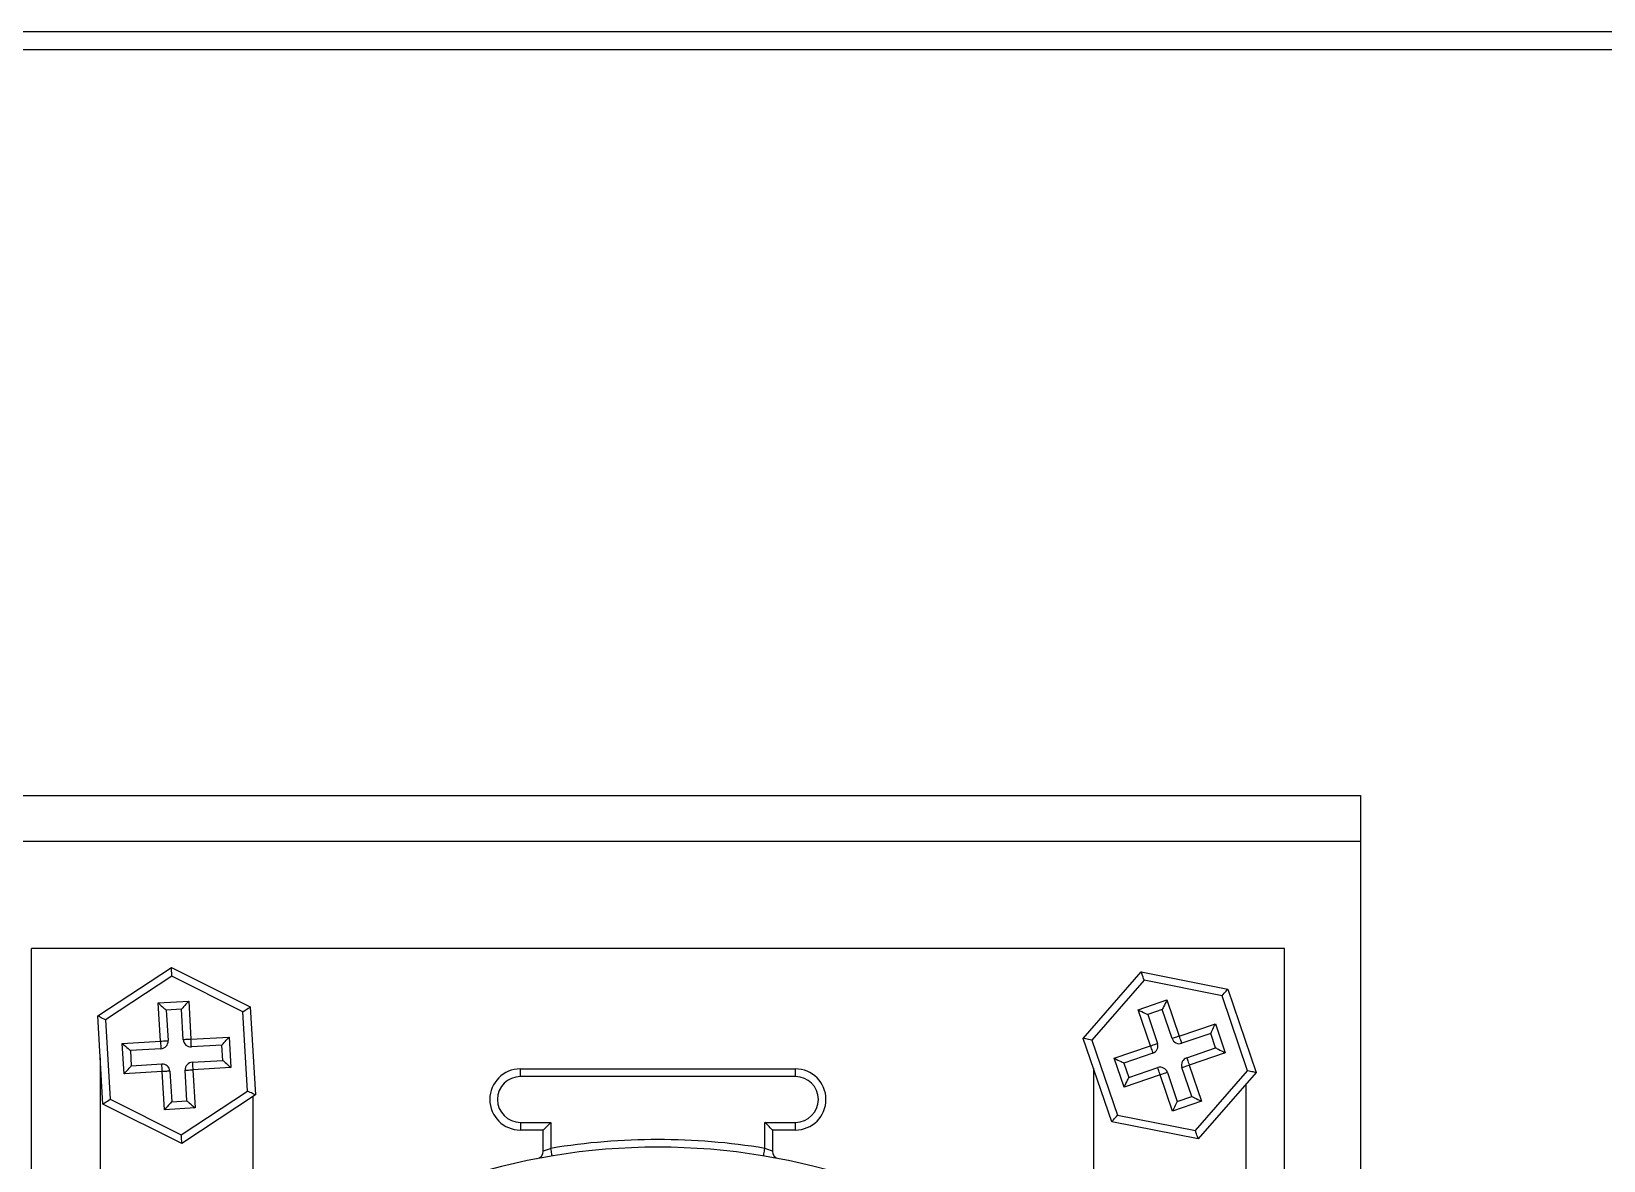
# Model space of a CAD drawing. Header units: millimetres. Extents: x 4754612 to 5801174, y 2368242 to 2777223.
# Drawn here: x 4950218.8 to 4950292.3, y 2426540.7 to 2426593.4 of the extents above; entities that cross this region are included whole.
import ezdxf

# ---------------------------------------------------------------- set-up
doc = ezdxf.new("R2010")
doc.units = ezdxf.units.MM
doc.header["$LTSCALE"] = 1000
doc.layers.add('(주)하나기공-LEADER', color=7, linetype='Continuous')

msp = doc.modelspace()

# ---------------------------------------------------------------- linework, layer by layer
at = {"layer": '(주)하나기공-LEADER', "color": 8, "linetype": 'ByBlock', "lineweight": -2}
for p, q in [((4950280.925, 2426555.583), (4950088.068, 2426555.583)), ((4950218.797, 2426539.868), (4950218.797, 2426550.583)), ((4950277.368, 2426550.583), (4950218.797, 2426550.583)), ((4950277.368, 2426539.868), (4950277.368, 2426550.583)), ((4950221.895, 2426547.429), (4950225.337, 2426549.699)), ((4950225.337, 2426549.699), (4950229.025, 2426547.853)), ((4950225.362, 2426549.288), (4950222.264, 2426547.244)), ((4950228.681, 2426547.626), (4950225.362, 2426549.288)), ((4950267.965, 2426546.383), (4950270.681, 2426549.486)), ((4950270.814, 2426549.096), (4950268.37, 2426546.303)), ((4950270.681, 2426549.486), (4950274.726, 2426548.686)), ((4950274.455, 2426548.376), (4950270.814, 2426549.096)), ((4950270.528, 2426547.719), (4950271.881, 2426548.179)), ((4950271.881, 2426548.179), (4950272.457, 2426546.489)), ((4950275.652, 2426544.863), (4950274.455, 2426548.376)), ((4950274.726, 2426548.686), (4950276.056, 2426544.783)), ((4950222.14, 2426543.312), (4950221.895, 2426547.429)), ((4950224.721, 2426548.036), (4950226.147, 2426548.121)), ((4950224.827, 2426546.253), (4950224.721, 2426548.036)), ((4950225.812, 2426547.743), (4950225.099, 2426547.701)), ((4950225.099, 2426547.701), (4950225.183, 2426546.275)), ((4950225.896, 2426546.317), (4950225.812, 2426547.743)), ((4950226.147, 2426548.121), (4950226.253, 2426546.338)), ((4950228.901, 2426543.921), (4950228.681, 2426547.626)), ((4950229.025, 2426547.853), (4950229.27, 2426543.736)), ((4950271.104, 2426546.028), (4950270.528, 2426547.719)), ((4950271.658, 2426547.726), (4950270.982, 2426547.496)), ((4950270.982, 2426547.496), (4950271.442, 2426546.144)), ((4950272.119, 2426546.374), (4950271.658, 2426547.726)), ((4950222.264, 2426547.244), (4950222.484, 2426543.539)), ((4950272.457, 2426546.489), (4950274.147, 2426547.065)), ((4950274.147, 2426547.065), (4950274.608, 2426545.713)), ((4950223.044, 2426546.147), (4950224.827, 2426546.253)), ((4950223.129, 2426544.721), (4950223.044, 2426546.147)), ((4950226.253, 2426546.338), (4950228.035, 2426546.444)), ((4950227.7, 2426546.066), (4950226.274, 2426545.982)), ((4950227.743, 2426545.353), (4950227.7, 2426546.066)), ((4950228.035, 2426546.444), (4950228.12, 2426545.018)), ((4950269.295, 2426542.479), (4950267.965, 2426546.383)), ((4950268.37, 2426546.303), (4950269.567, 2426542.789)), ((4950269.414, 2426545.452), (4950271.104, 2426546.028)), ((4950273.924, 2426546.612), (4950272.572, 2426546.151)), ((4950274.154, 2426545.936), (4950273.924, 2426546.612)), ((4950222.011, 2426545.477), (4950222.011, 2426539.868)), ((4950224.848, 2426545.897), (4950223.422, 2426545.812)), ((4950223.422, 2426545.812), (4950223.464, 2426545.099)), ((4950226.317, 2426545.269), (4950227.743, 2426545.353)), ((4950269.875, 2426544.1), (4950269.414, 2426545.452)), ((4950271.22, 2426545.69), (4950269.867, 2426545.23)), ((4950269.867, 2426545.23), (4950270.098, 2426544.553)), ((4950272.802, 2426545.475), (4950274.154, 2426545.936)), ((4950274.608, 2426545.713), (4950272.917, 2426545.137)), ((4950224.912, 2426544.827), (4950223.129, 2426544.721)), ((4950223.464, 2426545.099), (4950224.89, 2426545.184)), ((4950225.018, 2426543.045), (4950224.912, 2426544.827)), ((4950225.268, 2426544.848), (4950225.353, 2426543.422)), ((4950226.066, 2426543.465), (4950225.981, 2426544.891)), ((4950228.12, 2426545.018), (4950226.338, 2426544.912)), ((4950226.338, 2426544.912), (4950226.444, 2426543.13)), ((4950241.654, 2426544.599), (4950241.654, 2426544.956)), ((4950241.654, 2426544.956), (4950254.511, 2426544.956)), ((4950254.511, 2426544.599), (4950241.654, 2426544.599)), ((4950254.511, 2426544.599), (4950254.511, 2426544.956)), ((4950268.439, 2426544.991), (4950268.439, 2426539.868)), ((4950271.565, 2426544.676), (4950269.875, 2426544.1)), ((4950270.098, 2426544.553), (4950271.45, 2426545.014)), ((4950272.141, 2426542.986), (4950271.565, 2426544.676)), ((4950271.903, 2426544.791), (4950272.364, 2426543.439)), ((4950273.04, 2426543.67), (4950272.579, 2426545.022)), ((4950272.917, 2426545.137), (4950273.493, 2426543.447)), ((4950273.208, 2426542.07), (4950275.652, 2426544.863)), ((4950276.056, 2426544.783), (4950273.341, 2426541.679)), ((4950225.803, 2426541.878), (4950228.901, 2426543.921)), ((4950229.27, 2426543.736), (4950225.827, 2426541.466)), ((4950275.582, 2426539.868), (4950275.582, 2426544.241)), ((4950225.827, 2426541.466), (4950222.14, 2426543.312)), ((4950222.484, 2426543.539), (4950225.803, 2426541.878)), ((4950226.444, 2426543.13), (4950225.018, 2426543.045)), ((4950225.353, 2426543.422), (4950226.066, 2426543.465)), ((4950229.154, 2426539.868), (4950229.154, 2426543.66)), ((4950273.493, 2426543.447), (4950272.141, 2426542.986)), ((4950272.364, 2426543.439), (4950273.04, 2426543.67)), ((4950241.654, 2426542.456), (4950243.082, 2426542.456)), ((4950241.654, 2426542.456), (4950241.654, 2426542.099)), ((4950243.082, 2426542.456), (4950242.725, 2426542.099)), ((4950243.082, 2426542.456), (4950243.082, 2426541.24)), ((4950253.082, 2426541.24), (4950253.082, 2426542.456)), ((4950253.082, 2426542.456), (4950254.511, 2426542.456)), ((4950254.511, 2426542.099), (4950254.511, 2426542.456)), ((4950273.341, 2426541.679), (4950269.295, 2426542.479)), ((4950269.567, 2426542.789), (4950273.208, 2426542.07)), ((4950242.725, 2426542.099), (4950241.654, 2426542.099)), ((4950242.725, 2426541.111), (4950242.725, 2426542.099)), ((4950253.439, 2426542.099), (4950253.439, 2426541.111)), ((4950254.511, 2426542.099), (4950253.439, 2426542.099))]:
    msp.add_line(p, q, dxfattribs=at)
at = {"layer": '(주)하나기공-LEADER', "color": 4}
msp.add_lwpolyline([(4950364.925, 2426592.583), (4950065.782, 2426592.583), (4950065.782, 2426593.44), (4950065.782, 2426593.44), (4950364.925, 2426593.44)], dxfattribs=at)
at = {"layer": '(주)하나기공-LEADER', "color": 8, "linetype": 'ByBlock', "lineweight": -2}
msp.add_lwpolyline([(4950280.925, 2426452.726), (4950088.068, 2426452.726), (4950088.068, 2426555.583), (4950088.068, 2426557.726), (4950280.925, 2426557.726), (4950280.925, 2426555.583)], close=True, dxfattribs=at)
for points in [[(4950225.362, 2426549.288), (4950225.357, 2426549.368), (4950225.353, 2426549.445), (4950225.348, 2426549.516), (4950225.345, 2426549.579), (4950225.342, 2426549.63), (4950225.339, 2426549.668), (4950225.338, 2426549.691), (4950225.337, 2426549.699)], [(4950270.814, 2426549.096), (4950270.788, 2426549.172), (4950270.763, 2426549.245), (4950270.74, 2426549.313), (4950270.72, 2426549.372), (4950270.703, 2426549.42), (4950270.691, 2426549.457), (4950270.683, 2426549.479), (4950270.681, 2426549.486)], [(4950271.881, 2426548.179), (4950271.837, 2426548.091), (4950271.795, 2426548.006), (4950271.757, 2426547.928), (4950271.723, 2426547.859), (4950271.695, 2426547.803), (4950271.675, 2426547.761), (4950271.662, 2426547.735), (4950271.658, 2426547.726)], [(4950274.455, 2426548.376), (4950274.508, 2426548.437), (4950274.559, 2426548.495), (4950274.606, 2426548.548), (4950274.647, 2426548.595), (4950274.681, 2426548.634), (4950274.706, 2426548.663), (4950274.721, 2426548.68), (4950274.726, 2426548.686)], [(4950222.264, 2426547.244), (4950222.192, 2426547.28), (4950222.122, 2426547.315), (4950222.059, 2426547.347), (4950222.003, 2426547.375), (4950221.957, 2426547.398), (4950221.923, 2426547.415), (4950221.902, 2426547.425), (4950221.895, 2426547.429)], [(4950224.721, 2426548.036), (4950224.795, 2426547.97), (4950224.865, 2426547.908), (4950224.931, 2426547.85), (4950224.988, 2426547.799), (4950225.035, 2426547.757), (4950225.07, 2426547.726), (4950225.091, 2426547.707), (4950225.099, 2426547.701)], [(4950226.147, 2426548.121), (4950226.081, 2426548.047), (4950226.019, 2426547.976), (4950225.961, 2426547.911), (4950225.91, 2426547.854), (4950225.868, 2426547.807), (4950225.837, 2426547.772), (4950225.818, 2426547.75), (4950225.812, 2426547.743)], [(4950228.681, 2426547.626), (4950228.748, 2426547.67), (4950228.812, 2426547.713), (4950228.872, 2426547.752), (4950228.924, 2426547.787), (4950228.967, 2426547.815), (4950228.999, 2426547.836), (4950229.018, 2426547.849), (4950229.025, 2426547.853)], [(4950270.528, 2426547.719), (4950270.617, 2426547.675), (4950270.702, 2426547.633), (4950270.78, 2426547.595), (4950270.849, 2426547.561), (4950270.905, 2426547.533), (4950270.947, 2426547.513), (4950270.973, 2426547.5), (4950270.982, 2426547.496)], [(4950273.924, 2426546.612), (4950273.928, 2426546.621), (4950273.941, 2426546.646), (4950273.962, 2426546.688), (4950273.989, 2426546.745), (4950274.023, 2426546.813), (4950274.062, 2426546.892), (4950274.103, 2426546.977), (4950274.147, 2426547.065)], [(4950223.044, 2426546.147), (4950223.118, 2426546.082), (4950223.189, 2426546.019), (4950223.254, 2426545.961), (4950223.311, 2426545.91), (4950223.358, 2426545.868), (4950223.393, 2426545.837), (4950223.415, 2426545.818), (4950223.422, 2426545.812)], [(4950224.827, 2426546.253), (4950224.896, 2426546.257), (4950224.963, 2426546.261), (4950225.025, 2426546.265), (4950225.079, 2426546.268), (4950225.123, 2426546.271), (4950225.156, 2426546.273), (4950225.177, 2426546.274), (4950225.183, 2426546.275)], [(4950224.827, 2426546.253), (4950224.831, 2426546.184), (4950224.835, 2426546.117), (4950224.839, 2426546.055), (4950224.842, 2426546.001), (4950224.845, 2426545.957), (4950224.846, 2426545.924), (4950224.848, 2426545.904), (4950224.848, 2426545.897)], [(4950226.253, 2426546.338), (4950226.183, 2426546.334), (4950226.116, 2426546.33), (4950226.055, 2426546.326), (4950226.001, 2426546.323), (4950225.956, 2426546.32), (4950225.924, 2426546.319), (4950225.903, 2426546.317), (4950225.896, 2426546.317)], [(4950226.274, 2426545.982), (4950226.274, 2426545.988), (4950226.273, 2426546.009), (4950226.271, 2426546.042), (4950226.268, 2426546.086), (4950226.265, 2426546.14), (4950226.261, 2426546.202), (4950226.257, 2426546.269), (4950226.253, 2426546.338)], [(4950227.7, 2426546.066), (4950227.707, 2426546.074), (4950227.726, 2426546.095), (4950227.757, 2426546.13), (4950227.798, 2426546.177), (4950227.849, 2426546.234), (4950227.907, 2426546.3), (4950227.97, 2426546.37), (4950228.035, 2426546.444)], [(4950268.37, 2426546.303), (4950268.291, 2426546.318), (4950268.215, 2426546.333), (4950268.145, 2426546.347), (4950268.084, 2426546.359), (4950268.033, 2426546.369), (4950267.996, 2426546.376), (4950267.973, 2426546.381), (4950267.965, 2426546.383)], [(4950271.104, 2426546.028), (4950271.17, 2426546.051), (4950271.234, 2426546.073), (4950271.292, 2426546.092), (4950271.343, 2426546.11), (4950271.385, 2426546.124), (4950271.417, 2426546.135), (4950271.436, 2426546.141), (4950271.442, 2426546.144)], [(4950271.104, 2426546.028), (4950271.127, 2426545.962), (4950271.148, 2426545.899), (4950271.168, 2426545.841), (4950271.186, 2426545.789), (4950271.2, 2426545.747), (4950271.211, 2426545.716), (4950271.217, 2426545.697), (4950271.22, 2426545.69)], [(4950272.457, 2426546.489), (4950272.391, 2426546.467), (4950272.327, 2426546.445), (4950272.269, 2426546.425), (4950272.218, 2426546.408), (4950272.176, 2426546.393), (4950272.144, 2426546.383), (4950272.125, 2426546.376), (4950272.119, 2426546.374)], [(4950272.572, 2426546.151), (4950272.57, 2426546.158), (4950272.563, 2426546.177), (4950272.552, 2426546.208), (4950272.538, 2426546.25), (4950272.521, 2426546.301), (4950272.501, 2426546.36), (4950272.479, 2426546.423), (4950272.457, 2426546.489)], [(4950226.317, 2426545.269), (4950226.317, 2426545.262), (4950226.318, 2426545.241), (4950226.32, 2426545.209), (4950226.323, 2426545.164), (4950226.326, 2426545.11), (4950226.33, 2426545.049), (4950226.334, 2426544.982), (4950226.338, 2426544.912)], [(4950227.743, 2426545.353), (4950227.75, 2426545.347), (4950227.771, 2426545.328), (4950227.806, 2426545.297), (4950227.853, 2426545.255), (4950227.91, 2426545.204), (4950227.976, 2426545.146), (4950228.047, 2426545.084), (4950228.12, 2426545.018)], [(4950269.414, 2426545.452), (4950269.503, 2426545.409), (4950269.588, 2426545.367), (4950269.666, 2426545.329), (4950269.735, 2426545.295), (4950269.791, 2426545.267), (4950269.833, 2426545.247), (4950269.859, 2426545.234), (4950269.867, 2426545.23)], [(4950272.802, 2426545.475), (4950272.804, 2426545.469), (4950272.811, 2426545.449), (4950272.822, 2426545.418), (4950272.836, 2426545.376), (4950272.853, 2426545.325), (4950272.873, 2426545.266), (4950272.895, 2426545.203), (4950272.917, 2426545.137)], [(4950274.154, 2426545.936), (4950274.163, 2426545.932), (4950274.189, 2426545.919), (4950274.231, 2426545.898), (4950274.287, 2426545.871), (4950274.356, 2426545.837), (4950274.434, 2426545.798), (4950274.519, 2426545.756), (4950274.608, 2426545.713)], [(4950223.129, 2426544.721), (4950223.195, 2426544.795), (4950223.257, 2426544.866), (4950223.315, 2426544.931), (4950223.366, 2426544.988), (4950223.408, 2426545.035), (4950223.439, 2426545.07), (4950223.458, 2426545.092), (4950223.464, 2426545.099)], [(4950224.912, 2426544.827), (4950224.908, 2426544.897), (4950224.904, 2426544.964), (4950224.9, 2426545.025), (4950224.897, 2426545.079), (4950224.894, 2426545.124), (4950224.892, 2426545.157), (4950224.891, 2426545.177), (4950224.89, 2426545.184)], [(4950225.268, 2426544.848), (4950225.261, 2426544.848), (4950225.241, 2426544.847), (4950225.208, 2426544.845), (4950225.164, 2426544.842), (4950225.11, 2426544.839), (4950225.048, 2426544.835), (4950224.981, 2426544.831), (4950224.912, 2426544.827)], [(4950225.981, 2426544.891), (4950225.988, 2426544.891), (4950226.008, 2426544.892), (4950226.041, 2426544.894), (4950226.086, 2426544.897), (4950226.14, 2426544.9), (4950226.201, 2426544.904), (4950226.268, 2426544.908), (4950226.338, 2426544.912)], [(4950269.875, 2426544.1), (4950269.918, 2426544.189), (4950269.96, 2426544.274), (4950269.999, 2426544.352), (4950270.032, 2426544.421), (4950270.06, 2426544.477), (4950270.081, 2426544.519), (4950270.093, 2426544.545), (4950270.098, 2426544.553)], [(4950271.565, 2426544.676), (4950271.543, 2426544.742), (4950271.521, 2426544.806), (4950271.501, 2426544.864), (4950271.484, 2426544.915), (4950271.469, 2426544.957), (4950271.459, 2426544.989), (4950271.452, 2426545.008), (4950271.45, 2426545.014)], [(4950271.903, 2426544.791), (4950271.897, 2426544.789), (4950271.877, 2426544.783), (4950271.846, 2426544.772), (4950271.804, 2426544.758), (4950271.753, 2426544.74), (4950271.695, 2426544.72), (4950271.631, 2426544.699), (4950271.565, 2426544.676)], [(4950272.579, 2426545.022), (4950272.586, 2426545.024), (4950272.605, 2426545.031), (4950272.636, 2426545.041), (4950272.678, 2426545.056), (4950272.73, 2426545.073), (4950272.788, 2426545.093), (4950272.851, 2426545.114), (4950272.917, 2426545.137)], [(4950276.056, 2426544.783), (4950276.05, 2426544.784), (4950276.032, 2426544.788), (4950276.002, 2426544.794), (4950275.962, 2426544.802), (4950275.912, 2426544.811), (4950275.854, 2426544.823), (4950275.79, 2426544.835), (4950275.722, 2426544.849), (4950275.652, 2426544.863)], [(4950229.27, 2426543.736), (4950229.264, 2426543.739), (4950229.248, 2426543.748), (4950229.22, 2426543.761), (4950229.184, 2426543.78), (4950229.138, 2426543.802), (4950229.085, 2426543.829), (4950229.027, 2426543.858), (4950228.965, 2426543.889), (4950228.901, 2426543.921)], [(4950222.14, 2426543.312), (4950222.146, 2426543.317), (4950222.166, 2426543.33), (4950222.198, 2426543.351), (4950222.24, 2426543.379), (4950222.293, 2426543.413), (4950222.352, 2426543.452), (4950222.417, 2426543.495), (4950222.484, 2426543.539)], [(4950225.353, 2426543.422), (4950225.347, 2426543.415), (4950225.328, 2426543.394), (4950225.297, 2426543.359), (4950225.255, 2426543.312), (4950225.204, 2426543.255), (4950225.146, 2426543.189), (4950225.083, 2426543.118), (4950225.018, 2426543.045)], [(4950226.066, 2426543.465), (4950226.073, 2426543.458), (4950226.095, 2426543.439), (4950226.13, 2426543.408), (4950226.177, 2426543.367), (4950226.234, 2426543.316), (4950226.299, 2426543.258), (4950226.37, 2426543.195), (4950226.444, 2426543.13)], [(4950272.364, 2426543.439), (4950272.36, 2426543.43), (4950272.347, 2426543.405), (4950272.326, 2426543.363), (4950272.299, 2426543.306), (4950272.265, 2426543.238), (4950272.226, 2426543.159), (4950272.185, 2426543.074), (4950272.141, 2426542.986)], [(4950273.04, 2426543.67), (4950273.049, 2426543.665), (4950273.075, 2426543.653), (4950273.116, 2426543.632), (4950273.173, 2426543.604), (4950273.242, 2426543.571), (4950273.32, 2426543.532), (4950273.405, 2426543.49), (4950273.493, 2426543.447)], [(4950253.439, 2426542.099), (4950253.433, 2426542.106), (4950253.412, 2426542.126), (4950253.379, 2426542.159), (4950253.335, 2426542.203), (4950253.281, 2426542.257), (4950253.219, 2426542.319), (4950253.152, 2426542.386), (4950253.082, 2426542.456)], [(4950269.295, 2426542.479), (4950269.301, 2426542.485), (4950269.316, 2426542.503), (4950269.341, 2426542.531), (4950269.375, 2426542.57), (4950269.416, 2426542.617), (4950269.463, 2426542.671), (4950269.514, 2426542.729), (4950269.567, 2426542.789)], [(4950225.827, 2426541.466), (4950225.827, 2426541.474), (4950225.825, 2426541.497), (4950225.823, 2426541.535), (4950225.82, 2426541.587), (4950225.816, 2426541.649), (4950225.812, 2426541.72), (4950225.807, 2426541.797), (4950225.803, 2426541.878)], [(4950273.341, 2426541.679), (4950273.338, 2426541.687), (4950273.331, 2426541.709), (4950273.319, 2426541.745), (4950273.302, 2426541.793), (4950273.282, 2426541.853), (4950273.259, 2426541.92), (4950273.234, 2426541.993), (4950273.208, 2426542.07)], [(4950243.141, 2426540.887), (4950243.14, 2426540.894), (4950243.137, 2426540.914), (4950243.131, 2426540.947), (4950243.124, 2426540.99), (4950243.115, 2426541.044), (4950243.105, 2426541.105), (4950243.094, 2426541.171), (4950243.082, 2426541.24)], [(4950253.023, 2426540.887), (4950253.025, 2426540.894), (4950253.028, 2426540.914), (4950253.033, 2426540.947), (4950253.041, 2426540.99), (4950253.05, 2426541.044), (4950253.06, 2426541.105), (4950253.071, 2426541.171), (4950253.082, 2426541.24)]]:
    msp.add_lwpolyline(points, dxfattribs=at)
for centre, radius, start, end in [((4950224.827, 2426546.253), 0.357, 273.40405, 3.40405), ((4950226.253, 2426546.338), 0.357, 183.40405, 273.40405), ((4950271.104, 2426546.028), 0.357, 288.81649, 18.81649), ((4950272.457, 2426546.489), 0.357, 198.81649, 288.81649), ((4950226.338, 2426544.912), 0.357, 93.40405, 183.40405), ((4950272.917, 2426545.137), 0.357, 108.81649, 198.81649), ((4950224.912, 2426544.827), 0.357, 3.40405, 93.40405), ((4950241.654, 2426543.527), 1.429, 90, 270), ((4950241.654, 2426543.527), 1.071, 90, 270), ((4950254.511, 2426543.527), 1.429, 270, 90), ((4950254.511, 2426543.527), 1.071, 270, 90), ((4950271.565, 2426544.676), 0.357, 18.81649, 108.81649), ((4950248.082, 2426511.297), 30.357, 80.51985, 99.48015), ((4950248.082, 2426511.297), 30, 51.83714, 128.16286), ((4950242.368, 2426541.111), 0.357, 280.84982, 0), ((4950245.852, 2426532.954), 8.736, 108.48293, 110.97154), ((4950250.327, 2426532.992), 8.695, 69.02264, 71.52288), ((4950253.797, 2426541.111), 0.357, 180, 259.15018)]:
    msp.add_arc(centre, radius, start, end, dxfattribs=at)

doc.saveas('drawing.dxf')
